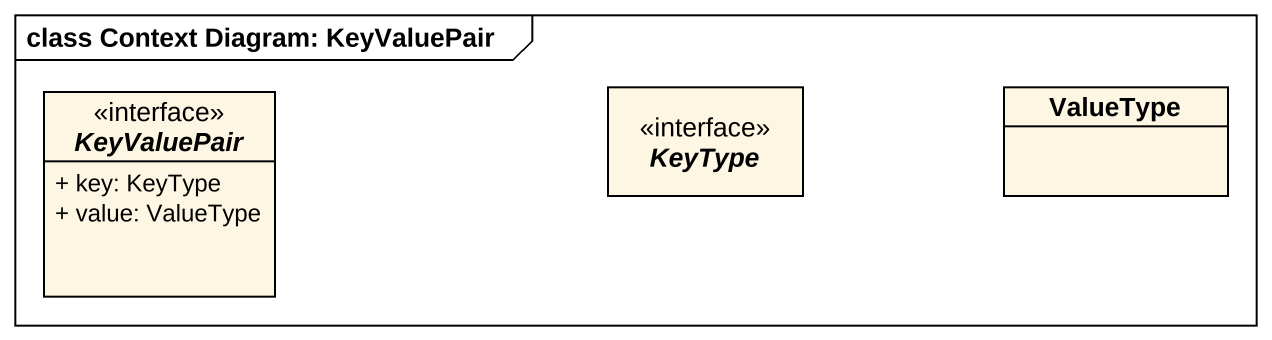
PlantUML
@startuml
mainframe class Context Diagram: KeyValuePair
hide circle
hide empty members
skinparam classAttributeIconSize 0
interface KeyValuePair {
  + key: KeyType
  + value: ValueType
}
interface KeyType
class ValueType
@enduml
